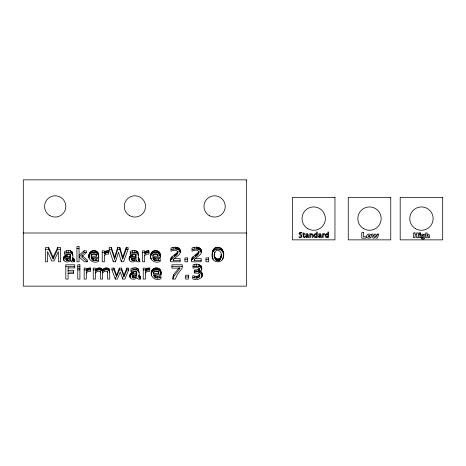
<?xml version="1.0" encoding="UTF-8"?>
<svg xmlns="http://www.w3.org/2000/svg" width="466" height="466" viewBox="0 0 466 466"><rect width="100%" height="100%" fill="white"/><g stroke="black" fill="none" stroke-linecap="round" stroke-linejoin="round"><path stroke-width="0.7" d="M98.542 255.671C99.538 250.632 92.285 248.85 89.769 252.659C86.088 258.397 92.734 264.379 98.495 261.484L98.495 258.385C96.235 259.026 92.938 259.562 91.557 257.104L91.557 258.886C92.938 261.344 96.235 260.809 98.495 260.168M91.557 258.886L91.126 257.453L98.542 257.453L98.477 254.127M160.205 255.671C161.201 250.632 153.949 248.85 151.433 252.659C147.757 258.397 154.397 264.379 160.158 261.484L160.158 258.385C157.904 259.026 154.601 259.562 153.227 257.104L153.227 258.886C154.601 261.344 157.904 260.809 160.158 260.168M153.227 258.886L152.796 257.453L160.205 257.453L160.141 254.127M154.799 277.206L153.541 274.754L160.951 274.754C162.762 268.964 155.842 265.358 152.178 269.96C148.503 275.697 155.143 281.68 160.91 278.785L160.91 275.686L157.642 276.239L154.799 275.423L154.799 277.206L156.023 277.823L157.642 278.027L160.91 277.468M160.951 272.971L160.887 271.428M223.331 256.923C226.447 247.236 212.729 242.565 212.216 253.737C209.933 264.56 225.742 264.519 223.424 253.714M212.216 255.519L212.315 252.333M214.698 253.201C212.088 258.234 218.869 264.822 220.954 257.82C223.517 252.892 216.841 246.211 214.698 253.201L214.698 252.013M88.954 257.15L89.047 254.372M150.617 257.15L150.71 254.372M151.368 274.451L151.456 271.672M220.954 257.82L221.111 254.273M199.949 270.991L201.883 272.645C204.16 278.476 197.205 280.707 192.79 278.988L192.79 275.651C194.957 276.309 198.05 277.072 199.605 274.864L199.605 276.647C198.05 278.854 194.957 278.097 192.79 277.433M202.034 276.454L202.127 273.833M72.574 257.622L72.859 258.694L74.111 259.014L74.263 261.723L71.985 261.904L70.756 260.616C68.857 262.148 65.514 262.731 63.924 260.471C61.931 256.125 66.859 253.859 70.442 254.57M63.685 259.475L63.784 256.982M135.99 254.57C132.408 253.859 127.48 256.125 129.472 260.471C131.062 262.731 134.4 262.148 136.305 260.616L137.534 261.904L139.812 261.723L139.66 259.014L138.408 258.694L138.122 257.622M129.233 259.475L129.332 256.982M138.868 274.923L139.153 275.994L140.406 276.315L140.557 279.023L138.28 279.204L137.051 277.917C135.152 279.449 131.808 280.031 130.218 277.771C128.226 273.425 133.154 271.16 136.742 271.876M129.979 276.775L130.078 274.282M170.614 260.319C172.117 256.783 178.53 255.968 177.756 251.529C176.2 249.339 173.043 250.399 171.01 251.221L171.01 247.964C173.9 246.794 179.76 246.403 180.22 250.638C181.431 255.793 174.703 256.416 173.189 260.319L180.144 260.319M201.067 251.698C202.192 246.788 195.038 246.398 192.033 247.964L192.033 251.221C194.066 250.399 197.223 249.339 198.778 251.529C199.547 255.968 193.134 256.783 191.631 260.319M201.236 250.638C202.454 255.793 195.72 256.416 194.206 260.319L201.161 260.319M202.127 275.616L201.155 273.484L198.254 272.307C206.351 268.969 199.314 261.624 193.006 264.979L193.006 268.218L194.852 267.694L197.811 267.635L198.726 267.997L199.454 269.435C199.285 271.952 196.128 271.841 194.27 271.882M223.331 255.141L223.039 258.199M212.315 254.116C212.735 246.561 224.589 248.122 223.424 255.496M199.605 276.647L199.844 274.457M91.225 256.207C91.208 253.9 94.173 252.881 95.798 254.285L96.41 256.207L91.225 256.207L91.225 254.419M152.889 256.207C152.871 253.9 155.842 252.881 157.461 254.285L158.073 256.207L152.889 256.207L152.889 255.013M153.64 273.507C153.617 271.2 156.588 270.181 158.207 271.585L158.819 273.507L153.64 273.507L153.64 271.725M179.288 267.455C176.929 271.066 172.391 274.282 172.851 279.082L175.309 279.082L177.395 274.422L182.2 268.142L182.2 264.793L171.919 264.793L171.919 268.142L180.161 268.142L173.742 276.554L172.851 279.082M214.541 254.32C213.166 259.073 220.47 260.972 220.954 256.038M89.047 256.154C89.728 251.5 97.912 250.918 98.477 255.91M150.71 256.154C151.392 251.5 159.576 250.918 160.141 255.91M151.456 273.455C152.137 268.8 160.321 268.218 160.887 273.216M114.648 257.372L117.665 247.493L119.849 247.493L122.709 257.232L122.709 259.02L126.234 249.275L126.234 247.493L128.086 247.493L128.086 249.275L123.595 261.781L121.335 261.781L118.51 252.141L115.556 261.781L113.308 261.781L109.184 249.275L109.184 247.493L111.368 247.493L114.648 257.372L114.648 259.154L111.368 249.275L111.368 247.493M114.648 259.154L117.665 249.275L117.665 247.493M122.709 257.232L126.234 247.493M119.366 268.125L119.366 269.907L116.587 277.014L116.587 275.225L119.366 268.125L121.498 268.125L123.933 275.225L123.933 276.42M123.933 275.225L126.886 268.125L128.709 268.125L128.709 269.907L124.882 279.082L122.739 279.082L120.251 271.975L117.438 279.082L115.288 279.082L111.922 269.907L111.922 268.125L114.013 268.125L116.587 275.225M126.886 268.125L126.886 269.907L123.933 277.014L121.498 269.907L121.498 268.125M53.136 257.168L57.702 247.493L60.516 247.493L60.516 261.781L58.396 261.781L58.396 251.611L53.98 260.943L51.784 260.943L47.497 251.582L47.497 261.781L45.552 261.781L45.552 247.493L48.697 247.493L53.136 257.168L53.136 258.95L57.702 249.275L57.702 247.493M63.784 258.764C64.885 256.294 68.199 256.481 70.442 256.358L70.442 254.063M129.332 258.764C130.433 256.294 133.748 256.481 135.99 256.358L135.99 254.063M130.078 276.064C131.179 273.594 134.493 273.781 136.742 273.659L136.742 271.363M173.882 258.537L180.144 258.537L180.144 261.781L170.614 261.781L170.614 258.537C172.269 255.473 176.206 254.553 177.808 251.5L177.808 253.283M194.905 258.537L201.161 258.537L201.161 261.781L191.631 261.781L191.631 258.537C193.285 255.473 197.229 254.553 198.831 251.5L198.831 253.283M199.844 275.645C199.728 272.971 196.244 273.006 194.27 273.006L194.27 270.099L196.961 269.936L199.174 268.719L199.174 270.501M86.303 269.849L87.858 268.404L90.666 267.962L90.666 271.299L87.829 271.626L86.303 273.035M90.666 269.744L87.858 270.187L86.303 271.631L86.303 268.125L84.171 268.125L84.171 279.082L86.303 279.082L86.303 272.593M104.361 252.543L105.91 251.098L108.718 250.661L108.718 253.999L105.887 254.325L104.361 255.729M108.718 252.444L105.91 252.887L104.361 254.331L104.361 250.825L102.229 250.825L102.229 261.781L104.361 261.781L104.361 255.292M144.617 252.543L146.167 251.098L148.974 250.661L148.974 253.999L146.143 254.325L144.617 255.729M148.974 252.444L146.167 252.887L144.617 254.331L144.617 250.825L142.485 250.825L142.485 261.781L144.617 261.781L144.617 255.292M145.363 269.849L146.912 268.404L149.72 267.962L149.72 271.299L146.889 271.626L145.363 273.035M149.72 269.744L146.912 270.187L145.363 271.631L145.363 268.125L143.231 268.125L143.231 279.082L145.363 279.082L145.363 272.593M109.79 272.406L109.58 271.264C108.071 268.789 104.11 269.482 102.584 271.631L102.584 269.849C104.11 267.7 108.071 267.001 109.58 269.482L109.79 279.082L107.646 279.082L107.646 271.48M95.373 269.849C96.992 267.595 101.273 266.995 102.584 269.849M102.584 271.631C101.273 268.777 96.992 269.377 95.373 271.631L95.373 268.125L93.241 268.125L93.241 279.082L95.373 279.082L95.373 272.517M79.069 255.275L84.043 250.825L86.338 250.825L86.338 252.607L81.585 256.888L87.323 261.781L87.323 259.999L82.109 255.549M86.338 252.607L84.043 252.607L79.069 257.057L84.596 261.781L87.323 261.781M102.584 272.93L104.361 271.556L106.056 271.096L107.25 271.492L107.646 272.668M95.373 272.93L97.149 271.55L98.821 271.09L100.039 271.486L100.446 272.668M70.442 256.737L70.442 259.713L67.675 260.634L65.951 259.76L65.951 257.972L67.675 258.846L70.442 257.925M131.499 257.972L133.224 258.846L135.99 257.925M135.99 257.337L132.443 257.838L131.633 258.438L131.499 259.76L133.224 260.634L135.99 259.713L135.99 256.737M136.742 274.043L136.742 277.014L133.969 277.934L132.245 277.06L132.245 275.272L133.969 276.146L136.742 275.225M171.01 249.753C173.9 248.576 179.76 248.186 180.22 252.421M192.033 249.753C194.922 248.576 200.782 248.186 201.236 252.421M74.111 259.014L74.111 260.803L72.859 260.477C73.191 253.236 73.115 248.535 64.698 251.302L64.698 254.465L66.591 253.859L69.265 253.754L69.917 254.052L70.442 255.251M64.698 253.09C67.156 252.322 72.44 251.384 72.574 255.251M139.66 259.014L139.66 260.803L138.408 260.477C138.816 252.857 138.652 248.739 130.247 251.302L130.247 254.465L132.14 253.859L134.814 253.754L135.466 254.052L135.99 255.251M130.247 253.09C132.705 252.322 137.988 251.384 138.122 255.251M140.406 276.315L140.406 278.103L139.153 277.777C139.491 270.536 139.41 265.836 130.993 268.602L130.993 271.765L132.886 271.16L135.559 271.055L136.212 271.352L136.742 272.552M130.993 270.391C133.451 269.622 138.734 268.684 138.868 272.552M193.006 266.762C195.697 266.197 201.102 265.3 201.597 269.162M23.3 233L246.491 233M76.937 248.442L79.069 248.442M45.552 249.275L48.697 249.275L53.136 258.95M57.702 249.275L60.516 249.275M109.184 249.275L111.368 249.275M117.665 249.275L119.849 249.275L122.709 259.02M126.234 249.275L128.086 249.275M102.229 252.607L104.361 252.607M142.485 252.607L144.617 252.607M91.872 254.419L96.41 254.419L96.41 256.207M152.889 254.419L157.426 254.419M184.944 259.696L187.617 259.696M205.966 259.696L208.64 259.696M65.823 266.581L74.77 266.581M77.77 266.581L79.902 266.581M171.919 266.581L182.2 266.581M68.094 267.903L74.77 267.903L74.77 264.793L65.823 264.793L65.823 279.082L68.094 279.082L68.094 273.041M77.77 268.241L79.902 268.241M77.77 269.907L79.902 269.907M84.171 269.907L86.303 269.907M93.241 269.907L95.373 269.907M111.922 269.907L114.013 269.907L116.587 277.014M119.366 269.907L121.498 269.907M126.886 269.907L128.709 269.907M143.231 269.907L145.363 269.907M68.094 270.309L73.698 270.309L73.698 273.402L68.094 273.402M154.287 271.725L158.819 271.725M73.698 272.097L68.094 272.097L68.094 267.519M185.689 276.996L188.363 276.996M70.442 257.337L66.894 257.838L66.085 258.438L65.951 259.76M136.742 274.637L133.189 275.138L132.379 275.744L132.245 277.06M129.979 274.992L130.218 277.771M63.685 257.692L63.924 260.471M139.66 260.803L139.812 261.723M140.406 278.103L140.557 279.023M74.111 260.803L74.263 261.723M201.516 266.698L201.597 267.379M138.122 259.405L138.192 260.034M150.617 255.368L150.722 258.176M151.368 272.668L151.467 275.476M88.954 255.368L89.058 258.176M223.331 252.316L223.331 254.098M223.039 251.063L223.039 252.846M222.562 249.951L222.562 251.733M222.562 258.135L222.562 259.323M221.886 248.978L221.886 250.766M221.053 248.192L221.053 249.98M220.692 256.958L220.692 258.747M220.319 257.715L220.319 259.498M220.098 247.632L220.098 249.415M219.841 258.304L219.841 260.086M219.259 258.723L219.259 260.506M219.02 247.295L219.02 249.077M218.571 258.974L218.571 260.756M217.82 247.184L217.82 248.966M217.779 259.061L217.779 260.844M217.01 258.974L217.01 260.762M216.626 247.295L216.626 249.077M216.34 258.723L216.34 260.511M215.775 258.31L215.775 260.092M215.548 247.632L215.548 249.415M215.315 257.727L215.315 259.51M214.698 256.067L214.698 257.849M214.593 248.192L214.593 249.98M213.76 248.978L213.76 250.766M213.084 249.951L213.084 251.739M213.079 258.106L213.079 259.294M212.607 251.069L212.607 252.852M212.601 256.387L212.601 258.176M201.883 272.645L201.883 274.433M201.755 276.006L201.755 277.194M201.388 268.999L201.388 270.187M201.289 266.109L201.289 267.898M201.155 249.893L201.155 251.675M201.155 271.701L201.155 273.484M200.898 249.228L200.898 251.011M200.904 265.614L200.904 267.397M200.473 248.64L200.473 250.423M200.368 265.206L200.368 266.989M199.873 248.128L199.873 249.91M199.949 271.585L199.949 272.779M199.675 264.892L199.675 266.674M199.454 268.247L199.454 269.435M199.139 247.714L199.139 249.496M198.976 251.273L198.976 252.461M198.831 264.665L198.831 266.447M198.831 269.138L198.831 270.921M198.883 275.662L198.883 277.445M198.388 252.322L198.388 254.11M198.347 269.482L198.347 271.264M198.289 247.417L198.289 249.199M197.788 276.187L197.788 277.969M197.648 253.149L197.648 254.937M197.334 247.242L197.334 249.025M196.961 269.936L196.961 271.725M196.681 264.484L196.681 266.267M196.617 253.982L196.617 255.764M196.402 276.361L196.402 278.144M196.262 247.184L196.262 248.966M195.394 254.832L195.394 256.62M195.015 270.094L195.015 271.876M194.87 264.606L194.87 266.389M194.84 276.181L194.84 277.969M194.153 247.376L194.153 249.164M194.206 259.131L194.206 260.319M193.04 256.76L193.04 258.543M192.213 257.669L192.213 259.451M180.132 249.893L180.132 251.675M179.876 249.228L179.876 251.011M179.451 248.64L179.451 250.423M178.857 248.128L178.857 249.91M178.117 247.714L178.117 249.496M177.96 251.273L177.96 252.461M177.365 252.322L177.365 254.11M177.272 247.417L177.272 249.199M176.631 253.149L176.631 254.937M176.311 247.242L176.311 249.025M175.6 253.982L175.6 255.764M175.239 247.184L175.239 248.966M174.377 254.832L174.377 256.62M173.742 274.771L173.742 276.554M173.189 259.131L173.189 260.319M173.23 275.936L173.23 277.719M173.136 247.376L173.136 249.164M172.018 256.76L172.018 258.543M171.197 257.669L171.197 259.451M160.962 272.459L160.951 274.754M160.671 270.525L160.671 272.313M160.31 269.75L160.31 271.532M160.217 255.158L160.205 257.453M159.925 253.224L159.925 255.007M159.797 269.092L159.797 270.88M159.558 252.45L159.558 254.232M159.156 268.579L159.156 270.362M159.122 276.099L159.122 277.887M159.052 251.791L159.052 253.58M158.819 272.319L158.819 273.507M158.667 271.195L158.667 272.389M158.411 251.279L158.411 253.061M158.376 258.799L158.376 260.587M158.393 268.206L158.393 269.989M158.073 254.419L158.073 256.207M157.648 250.906L157.648 252.689M157.642 276.239L157.642 278.027M157.508 267.985L157.508 269.767M156.896 258.939L156.896 260.727M156.762 250.685L156.762 252.467M156.506 267.909L156.506 269.697M156.023 276.035L156.023 277.823M155.76 250.609L155.76 252.397M155.428 267.997L155.428 269.779M155.359 275.779L155.359 277.567M155.277 258.735L155.277 260.517M154.683 250.696L154.683 252.479M154.613 258.479L154.613 260.267M154.456 268.247L154.456 270.03M154.054 258.123L154.054 259.906M153.972 274.998L153.972 276.187M153.71 250.947L153.71 252.729M153.582 268.661L153.582 270.449M152.836 251.36L152.836 253.149M152.807 269.249L152.807 271.031M152.178 269.96L152.178 271.748M152.062 251.943L152.062 253.731M151.73 270.769L151.73 272.552M151.433 252.659L151.433 254.442M151.031 257.908L151.031 259.096M150.978 253.469L150.978 255.251M149.038 267.921L149.038 269.703M148.293 250.621L148.293 252.403M147.903 268.043L147.903 269.826M147.157 250.737L147.157 252.525M146.912 268.404L146.912 270.187M146.167 251.098L146.167 252.887M146.068 269.004L146.068 270.787M145.322 251.704L145.322 253.487M139.998 276.35L139.998 278.138M139.503 276.262L139.503 278.045M139.247 259.049L139.247 260.832M139.153 275.994L139.153 277.777M138.938 275.546L138.938 277.334M138.757 258.962L138.757 260.744M138.635 269.499L138.635 271.282M138.408 258.694L138.408 260.477M138.344 269.01L138.344 270.793M137.936 268.614L137.936 270.397M137.889 252.199L137.889 253.982M137.598 251.704L137.598 253.492M137.19 251.314L137.19 253.096M136.742 268.096L136.742 269.878M136.579 260.028L136.579 261.216M136.229 271.876L136.229 273.659M135.996 250.795L135.996 252.578M135.484 254.57L135.484 256.358M135.326 275.919L135.326 277.701M135.029 267.921L135.029 269.703M134.581 258.618L134.581 260.401M134.284 250.621L134.284 252.403M133.969 276.146L133.969 277.934M133.561 272.074L133.561 273.862M133.224 258.846L133.224 260.634M133.253 276.047L133.253 277.829M133.078 268.09L133.078 269.878M132.816 254.774L132.816 256.556M132.653 275.732L132.653 277.52M132.501 258.747L132.501 260.529M132.49 272.33L132.49 274.113M132.332 250.79L132.332 252.572M131.901 258.432L131.901 260.22M131.744 255.024L131.744 256.813M131.593 272.68L131.593 274.462M131.499 258.566L131.499 259.76M130.847 255.38L130.847 257.162M130.888 273.128L130.888 274.911M130.381 273.664L130.381 275.447M130.142 255.828L130.142 257.611M129.635 256.358L129.635 258.147M122.739 277.299L122.739 279.082M121.335 259.999L121.335 261.781M119.849 247.493L119.849 249.275M115.556 260.593L115.556 261.781M115.288 277.299L115.288 279.082M114.013 268.125L114.013 269.907M113.308 260.593L113.308 261.781M109.58 269.482L109.58 271.264M108.933 268.626L108.933 270.408M108.036 250.621L108.036 252.403M107.908 268.09L107.908 269.872M106.906 250.737L106.906 252.525M106.522 267.909L106.522 269.697M105.91 251.098L105.91 252.887M105.368 268.032L105.368 269.814M105.066 251.704L105.066 253.487M104.326 268.393L104.326 270.181M103.4 268.999L103.4 270.787M102.584 272.517L102.584 279.082L100.446 279.082L100.446 272.313M102.066 269.004L102.066 270.787M101.355 268.404L101.355 270.187M100.458 268.043L100.458 269.826M100.341 270.787L100.341 271.981M99.374 267.921L99.374 269.703M98.553 255.158L98.542 257.453M98.262 253.224L98.262 255.007M98.204 268.043L98.204 269.826M97.895 252.45L97.895 254.232M97.388 251.791L97.388 253.58M97.149 268.404L97.149 270.187M96.747 251.279L96.747 253.061M96.712 258.799L96.712 260.587M96.206 269.004L96.206 270.787M95.984 250.906L95.984 252.689M95.227 258.939L95.227 260.727M95.099 250.685L95.099 252.467M94.091 250.609L94.091 252.397M93.608 258.735L93.608 260.517M93.019 250.696L93.019 252.479M92.95 258.479L92.95 260.267M92.385 258.123L92.385 259.906M92.047 250.947L92.047 252.729M91.173 251.36L91.173 253.149M90.398 251.943L90.398 253.731M89.985 267.921L89.985 269.703M89.769 252.659L89.769 254.442M89.315 253.469L89.315 255.251M88.849 268.043L88.849 269.826M87.858 268.404L87.858 270.187M87.008 269.004L87.008 270.787M84.043 250.825L84.043 252.607M73.698 259.049L73.698 260.832M73.209 258.962L73.209 260.744M72.859 258.694L72.859 260.477M72.644 258.246L72.644 260.034M72.341 252.199L72.341 253.982M72.049 251.704L72.049 253.492M71.642 251.314L71.642 253.096M71.03 260.028L71.03 261.216M70.448 250.795L70.448 252.578M69.935 254.57L69.935 256.358M69.032 258.618L69.032 260.401M68.735 250.621L68.735 252.403M67.675 258.846L67.675 260.634M67.267 254.774L67.267 256.556M66.958 258.747L66.958 260.529M66.784 250.79L66.784 252.572M66.353 258.432L66.353 260.22M66.195 255.024L66.195 256.813M65.298 255.38L65.298 257.162M64.593 255.828L64.593 257.611M64.087 256.358L64.087 258.147M48.697 247.493L48.697 249.275M370.616 237.625A1.94 1.94 0 0 0 371.186 236.553L371.105 235.353A1.916 1.916 0 0 0 369.975 234.206C368.018 233.204 365.6 235.534 367.039 237.398A2.033 2.033 0 0 0 368.047 238.091L369.887 238.068A1.975 1.975 0 0 0 370.884 237.31M421.206 237.782L421.421 238.633L422.144 239.041L423.844 239.035L424.637 238.557L424.94 234.223L423.687 234.223L423.687 234.742C420.606 231.899 420.32 239.559 423.594 237.06L423.274 238.243L421.206 237.782M313.892 235.272C313.257 236.949 315.639 238.58 316.577 236.775L316.577 237.485L317.264 237.485L317.264 232.01L316.577 232.01L316.577 234.148C315.674 233.029 313.868 233.926 313.892 235.272M325.181 235.272C324.546 236.949 326.934 238.58 327.872 236.775L327.872 237.485L328.553 237.485L328.553 232.01L327.872 232.01L327.872 234.148C326.969 233.029 325.163 233.926 325.181 235.272M299.079 233.303C298.642 235.074 301.712 234.928 301.333 236.582L300.448 237.066L299.021 236.664L299.021 237.386C303.978 238.365 301.525 234.847 299.807 233.198L300.617 232.773L301.828 233.087L301.828 232.423L299.97 232.324L299.079 233.303M314.655 234.992L315.08 236.891L316.577 236.349L316.577 234.619L315.342 234.177L314.655 234.992M325.944 234.992L326.375 236.891L327.872 236.349L327.872 234.619L326.637 234.177L325.944 234.992M427.112 235.633L427.077 237.707L425.743 237.707L425.743 232.901L427.077 232.901L427.077 234.672C428.976 232.837 430.31 236.128 429.425 237.707L428.085 237.707C428.452 237.089 428.149 234.171 427.112 235.633M422.47 235.546C422.714 238.58 424.543 234.008 422.47 235.546M305.545 236.25L306.168 237.497L307.776 237.008L308.172 237.538L308.9 237.462C307.845 236.349 309.104 232.272 305.836 233.92L305.836 234.485L307.508 234.316C308.486 235.924 305.713 234.835 305.545 236.25M318.336 236.25L318.96 237.497L320.567 237.008L320.963 237.538L321.691 237.462C320.637 236.349 321.895 232.272 318.627 233.92L318.627 234.485L320.299 234.316C321.278 235.924 318.505 234.835 318.336 236.25M369.684 236.116L369.229 237.118L368.222 236.594L368.635 235.149L369.474 235.342L369.684 236.116M377.332 234.124L376.691 236.646L375.841 234.124L374.454 234.124L373.645 236.641L373.004 234.124L371.518 234.124L373.004 238.126L374.373 238.126L375.159 235.714L375.969 238.126L377.332 238.126L378.806 234.124L377.332 234.124M306.279 236.116L306.558 236.973L307.677 236.635L307.677 235.662L306.279 236.116M319.07 236.116L319.35 236.973L320.468 236.635L320.468 235.662L319.07 236.116M323.456 234.083L323.229 234.427L323.229 233.722L322.548 233.722L322.548 237.485L323.229 237.485L323.229 235.004L323.719 234.427L324.627 234.293L324.627 233.652L323.456 234.083M310.723 234.689L310.438 237.485L309.756 237.485L309.756 233.722L310.438 233.722L310.438 234.427C312.232 232.08 313.915 235.726 312.832 237.485L312.15 237.485L312.028 234.404L310.723 234.689M304.857 237.485L303.849 237.497L303.284 236.914L303.209 234.235L302.737 234.235L303.209 233.035L303.89 232.971L303.89 233.722L304.875 233.722L304.875 234.235L303.89 234.235L303.931 236.641L304.857 237.013L304.857 237.485M246.491 179.864L23.3 179.864L23.3 286.136L246.491 286.136L246.491 179.864M334.955 197.351L292.444 197.351L292.444 239.856L334.955 239.856L334.955 197.351M390.758 197.351L348.248 197.351L348.248 239.856L390.758 239.856L390.758 197.351M442.7 197.351L400.189 197.351L400.189 239.856L442.7 239.856L442.7 197.351M363.48 232.598L361.767 232.598L361.767 238.126L366.142 238.126L366.142 236.763L363.48 236.763L363.48 232.598M415.02 232.901L413.54 232.901L413.54 237.707L415.02 237.707L415.02 235.761L416.645 235.761L416.645 237.707L418.136 237.707L418.136 232.901L416.645 232.901L416.645 234.584L415.02 234.584L415.02 232.901M420.414 232.901L419.08 232.901L419.08 233.81L420.414 233.81L420.414 232.901M420.414 234.223L419.08 234.223L419.08 237.707L420.414 237.707L420.414 234.223M79.069 246.66L76.937 246.66L76.937 261.781L79.069 261.781L79.069 246.66M187.617 257.908L184.944 257.908L184.944 261.781L187.617 261.781L187.617 257.908M208.64 257.908L205.966 257.908L205.966 261.781L208.64 261.781L208.64 257.908M79.902 264.793L77.77 264.793L77.77 279.082L79.902 279.082L79.902 264.793M188.363 275.208L185.689 275.208L185.689 279.082L188.363 279.082L188.363 275.208M415.608 228.719A11.673 11.673 0 0 0 433.124 218.606A11.673 11.673 0 0 0 415.608 208.494A11.673 11.673 0 0 0 415.608 228.719M363.666 228.719A11.673 11.673 0 0 0 381.176 218.606A11.673 11.673 0 0 0 363.666 208.494A11.673 11.673 0 0 0 363.666 228.719M307.863 228.719A11.673 11.673 0 0 0 325.373 218.606A11.673 11.673 0 0 0 307.863 208.494A11.673 11.673 0 0 0 307.863 228.719M49.885 215.636A10.625 10.625 0 0 0 65.828 206.432A10.625 10.625 0 0 0 49.885 197.229A10.625 10.625 0 0 0 49.885 215.636M209.292 215.636A10.625 10.625 0 0 0 225.235 206.432A10.625 10.625 0 0 0 209.292 197.229A10.625 10.625 0 0 0 209.292 215.636M129.589 215.636A10.625 10.625 0 0 0 145.532 206.432A10.625 10.625 0 0 0 129.589 197.229A10.625 10.625 0 0 0 129.589 215.636"/></g></svg>
